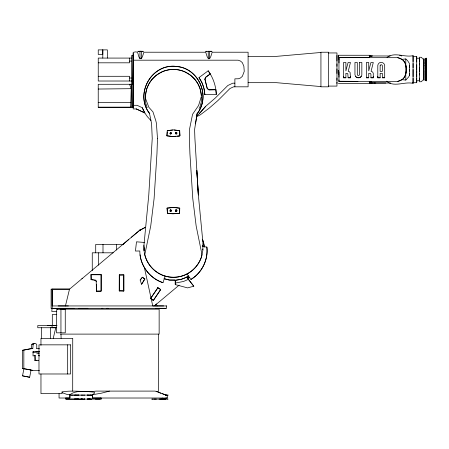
<?xml version="1.0" encoding="UTF-8"?>
<svg xmlns="http://www.w3.org/2000/svg" width="449" height="449" viewBox="0 0 449 449"><rect width="100%" height="100%" fill="white"/><g stroke="black" fill="none" stroke-linecap="round" stroke-linejoin="round"><path stroke-width="0.67" d="M72.704 391.096L72.732 338.344L40.966 338.344L40.966 345.343M102.799 58.078L102.799 49.884L102.799 54.413L98.247 54.441L98.247 49.884L107.35 49.884L107.35 58.078M133.196 83.357L131.389 83.357L131.389 55.682L133.033 55.682L133.201 59.139L133.016 107.216L133.196 52.365C139.88 50.271 136.878 55.12 139.976 58.651L141.283 58.712L142.462 56.641L143.888 52.219L205.726 52.219L207.146 56.641L208.342 58.752L209.655 58.617L210.749 56.641L212.169 52.219L248.101 52.219L248.101 86.82L233.609 86.82L229.95 88.526L217.877 100.598L209.183 108.153L200.389 114.781L196.331 116.847L205.715 106.306L215.391 97.933L227.828 85.495L232.801 83.177L234.878 83.177M336.958 55.407L336.958 60.997M336.958 80.349L336.958 77.997M336.958 73.445L336.958 68.899M336.958 66.295L336.958 63.865M338.961 59.307L338.417 57.657L338.417 55.468M338.961 77.177L338.961 71.846M338.961 62.944L338.961 57.68L397.78 57.68L402.444 59.61L404.274 61.766A14.901 14.722 -90 0 1 404.274 77.267L402.444 79.422L397.78 81.353L338.961 81.353L338.961 79.961M343.536 77.756L343.536 62.478L345.904 62.495L345.882 70.891L348.098 62.478L350.445 62.478L348.228 71.34L349.277 71.655L350.136 72.536L350.445 77.778L348.098 77.778L347.795 73.642L345.882 73.327L345.898 77.778L343.536 77.756L345.898 77.778M343.552 77.778L343.552 76.386M359.503 62.478L359.497 74.657L358.914 75.477L357.802 75.376L357.303 74.657L357.303 62.478L354.957 62.478L354.957 74.775C355.238 78.592 361.164 78.872 361.838 75.09L361.849 62.478L359.52 62.495M366.395 77.772L366.378 62.478L368.741 62.495L368.719 70.891L370.936 62.478L373.287 62.478L371.093 71.273L372.552 71.992L373.254 73.187L373.282 77.772L370.936 77.772L370.919 74.259L370.425 73.389L368.719 73.327L368.736 77.772L366.373 77.756L368.736 77.772M377.794 77.756L377.8 65.447L378.165 64.19L379.259 62.911C381.381 61.541 384.462 62.905 384.686 65.459L384.703 77.772L382.357 77.772L382.34 73.327L380.14 73.327L380.157 77.772L377.794 77.756L380.157 77.772M377.811 77.772L377.811 76.403M401.501 79.591L405.789 80.079L405.795 58.942L401.507 59.425M405.789 80.079L408.646 76.947L409.432 75.505L409.432 73.619M409.432 71.15L409.432 69.511M409.432 67.866L409.432 65.397M386.477 81.185C394.155 87.678 404.403 81.336 413.074 83.346L413.074 82.229M413.074 76.605L413.074 63.511M413.074 69.511L413.074 83.346M413.074 67.681L413.074 56.299L416.717 56.378M416.717 81.875L416.717 80.943M416.717 56.316L416.717 60.362M416.717 82.638L416.717 82.307M416.717 79.86L416.717 82.706L413.074 82.723L413.074 78.345M416.717 79.35L416.717 77.98M416.717 76.762L416.717 74.467M416.717 73.238L416.717 71.29M416.717 70.201L416.717 64.796M416.717 61.962L416.717 59.29M416.717 61.193L416.717 80.809L419.54 80.697M419.54 66.996L419.54 71.279M419.54 61.524L419.534 58.224L416.717 58.213M419.54 80.792L419.54 80.416M419.54 79.439L419.54 78.087M419.54 74.983L419.54 73.238M419.54 65.049L419.54 62.972M423.508 71.559L423.514 69.634M423.632 78.485L423.637 67.401M425.186 67.316L425.186 58.258L425.186 58.746M425.124 66.615L425.13 59.032L425.181 59.431M425.186 80.276L425.186 80.708L425.181 67.462M425.315 74.742L425.315 73.933M96.501 291.109L101.092 291.193L101.132 274.614L91.024 274.62L91.153 279.676L96.193 280.502L96.434 291.21L101.16 291.092L101.132 274.614M119.232 290.705L123.761 291.087L123.806 274.777L119.311 275.125L119.232 290.705L119.311 290.997L123.84 290.789L123.806 274.777M423.508 76.448L423.514 75.673M423.637 74.472L423.727 59.044M423.632 66.373L423.637 64.42M423.632 62.664L423.632 58.763M36.97 360.328L34.786 360.328L34.803 356.141L35.145 355.462L33.002 355.962L33.108 351.337L39.563 351.348M423.508 60.974L423.508 59.925M423.632 79.03L423.632 80.102M425.181 79.574L425.181 80.029L425.181 79.237M425.147 79.793L425.136 67.434M425.315 60.031L425.321 59.565M423.502 66.166L423.508 65.29M423.676 59.476L423.643 58.993L423.699 59.874M369.909 55.968L369.516 55.973L369.476 55.278L338.417 55.261L338.417 55.575M423.676 75.331L423.643 80.023L423.699 67.406M425.119 59.88L425.13 59.032M425.31 79.462L425.321 78.996M91.153 279.676L91.024 274.62M141.283 58.712L141.413 51.315L142.849 51.309M423.699 66.604L423.699 62.046M425.124 63.809L425.124 62.052M338.417 83.666L369.46 83.654L369.521 83.003L390.692 83.026M338.417 57.657L369.37 57.68L369.476 55.278M133.016 107.216L133.196 84.272L98.23 84.3L98.23 107.244L130.631 107.244L131.372 84.3M208.179 70.807A42.868 42.868 0 0 1 216.278 94.329L215.89 89.71L209.015 89.856L207.247 88.532L204.907 79.114L205.631 77.34L210.227 73.917L208.179 70.807L198.98 77.61L202.028 82.869L204.003 88.61L204.839 94.632A31.43 31.43 0 0 0 200.933 80.697L198.98 77.61M56.827 311.657L51.798 311.483L52.062 308.3M57.506 309.821L57.219 308.311L166.5 308.311L166.5 305.943L52.179 305.943L52.163 289.122L69.578 289.122L140.756 229.417L131.478 237.184M167.252 131.888L166.927 135.845L167.247 130.637L172.758 130.025M425.119 61.496L425.124 60.233M423.699 60.233L423.699 61.491M179.448 213.23L179.735 208.145L173.477 207.472L167.034 208.134L167.471 213.236L173.213 213.808L179.628 213.32L179.735 208.145M175.262 284.587L175.262 280.238L181.205 279.312L186.705 277.156L193.788 286.221L187.575 287.888L175.262 284.587L175.262 280.238L168.947 279.952L164.059 278.655M23.797 368.792L22.45 368.522L22.45 350.31L31.419 348.486L31.761 344.478L32.743 343.479L35.679 343.479L36.751 344.574L36.751 348.486M22.45 350.31L32.805 348.486L33.153 344.478L34.135 343.479M423.676 79.793L423.699 79.524M144.039 250.379L143.921 245.429L148.771 195.085L152.233 138.466L151.588 123.683L149.416 113.002M202.718 249.01L202.869 250.256L201.203 257.765A29.499 29.499 0 0 1 144.073 250.581L144.331 247.882M369.521 83.003L369.493 83.514M425.091 65.908L425.141 65.503M425.091 63.197L425.141 62.86M369.387 57.118L369.37 57.68M197.004 114.304L194.597 129.503L194.905 138.466L198.329 194.804L202.881 242.073L202.909 249.953M177.024 133.039L176.143 134.15L175.385 133.106L175.694 132.567L176.227 132.444L175.385 133.106L175.436 133.549L176.283 134.049L177.024 133.039L175.694 132.567L175.436 133.549M195.489 123.885L197.1 113.995M29.645 377.267L31.06 370.077L28.624 369.505L23.954 368.696L22.512 375.835L29.645 377.267L22.512 375.835M170.272 209.952L171.406 210.143L171.142 211.333L170.014 211.142L170.367 209.885L171.524 210.306L171.041 211.406L169.89 210.979L170.367 209.885M65.425 305.943L69.516 289.145M133.201 55.901L133.033 83.357L133.196 53.493M40.966 374.045L40.966 393.65L62.029 393.65L62.029 391.955C73.339 389.855 84.816 392.533 96.193 391.096L155.169 391.096L167.286 395.507L167.286 398.016L100.52 398.016L100.239 399.11L95.362 399.11M53.246 338.344L55.76 327.731M31.06 370.077L30.549 370.071M123.761 291.087L123.84 290.789M157.863 287.837L150.567 298.523L153.289 300.533L160.691 289.577L157.857 287.725L160.691 289.577M144.426 242.449L136.49 241.82L135.441 251.03L139.807 250.997C139.813 265.106 149.528 278.402 162.987 282.668L165.137 276.096M204.929 79.209L205.552 77.413L210.227 73.917M338.793 58.061L338.961 57.68L338.961 81.353M197.173 113.822C210.592 96.636 199.44 69.14 177.652 66.632C152.34 62.187 134.066 93.482 149.562 113.625M141.553 284.273L144.87 278.986L142.288 277.269L140.161 280.024L141.553 284.273L144.87 278.986M153.289 300.533L160.596 289.656M157.857 287.725L150.567 298.523L153.339 300.353M199.042 108.512L199.827 107.434L201.506 101.238L201.371 97.265M170.766 132.371L169.879 133.23L170.603 134.099L171.529 133.325L170.766 132.371L171.524 133.173L170.811 134.128L169.896 133.342M167.095 135.817L171.933 136.485L178.999 136.142L179.875 134.997L179.718 130.659L174.111 130.025M140.161 280.024L142.513 277.168L144.662 279.07M199.53 113.417L205.715 106.306M196.763 114.046C211.417 96.513 198.492 67.283 175.553 66.362C151.004 63.994 134.414 94.43 149.798 113.732M361.316 76.364C359.946 78.384 356.82 78.334 355.479 76.313M122.886 244.402L128.762 239.463M179.123 285.16L154.293 305.977L152.755 305.943L144.331 267.357M81.898 278.784L82.532 278.251M154.782 305.573L156.729 303.951M62.029 391.955L62.355 392.735L67.372 394.57L69.864 394.705C76.762 389.681 86.635 391.573 94.486 392.207L94.531 393.268L92.275 394.766L92.472 398.027L101.356 398.016L101.44 399.11L65.88 399.11L65.835 398.01M188.827 275.939L186.475 277.19M186.952 274.013L190.904 279.446C201.876 272.88 208.381 259.763 206.871 247.057L202.415 246.507M190.904 279.446C201.887 272.902 208.342 259.752 206.871 247.057M188.462 276.023L186.705 277.156L193.788 286.221M387.049 57.377C394.817 51.59 404.521 57.702 413.074 55.665L413.074 56.305M141.087 229.562L139.347 230.562L145.51 227.256M140.621 229.804L139.695 230.292L145.611 227.216M187.519 278.296L189.837 277.173M188.417 279.345L183.579 281.439L175.385 283.083M178.999 136.142L179.897 135.778L179.875 134.997M186.778 277.252L181.48 279.295L175.306 280.378M92.472 398.027L100.52 398.016M109.517 391.096L101.356 393.201L92.275 394.766M422.565 80.096L421.605 81.69L419.54 81.802L419.54 57.219L421.605 57.332L422.565 58.92M167.247 130.637L173.437 129.884L179.718 130.659M176.047 136.238L173.477 136.547L166.927 135.845M177.327 136.086L179.897 135.778L179.561 130.569M167.034 208.134L173.791 207.404L179.578 208.173M320.934 52.471L276.432 56.361L248.101 56.361M32.828 352.459L39.299 351.999M369.342 56.052L372.608 55.968M36.756 353.722L39.226 353.576M179.628 213.32L171.9 213.752L167.37 213.202L167.191 208.184M130.738 84.3L131.372 84.272L131.372 107.216L130.631 107.244M81.162 399.11L82.47 399.11M91.113 274.743L101.109 274.777M174.964 279.957L169.599 280.131L164.177 278.711M204.806 94.632L216.3 94.329M36.015 351.752L39.215 351.679M207.253 88.453L208.897 89.845L215.89 89.71M165.743 398.016L167.286 398.016M154.86 305.971L157.111 305.937M98.23 89.037L131.237 88.678L129.548 84.3M69.578 289.122L51.107 289.122L51.107 308.311L74.006 308.317M78.766 395.103L77.582 395.103M165.204 399.11L163.043 399.105M141.486 51.309L139.841 51.309M52.112 327.731L55.423 327.731M34.786 360.328L38.693 360.328M165.995 308.311L155.461 308.311M76.044 395.103L74.506 395.103L76.633 395.103M137.574 51.309L143.641 51.309M141.16 51.309L139.948 51.309L139.976 58.651M206.692 51.309L205.754 51.309L212.023 51.309L208.145 51.304L209.06 51.309M166.192 305.943L166.5 305.943M80.988 395.103L83.34 395.103M74.399 399.11L77.997 399.11M87.925 399.11L91.372 399.11M87.381 399.11L87.808 399.11M161.371 399.11L167.617 399.11M167.528 399.11L168.1 399.11M328.399 52.948L336.958 52.948L336.958 86.09L328.399 86.09M131.478 58.084L98.247 58.078L98.247 81.022L132.107 81.016M133.196 60.188L238.138 60.194L240.417 61.019L242.303 62.602L243.852 66.216L244.256 71.346L242.353 76.336L240.417 78.019L238.498 78.76L234.878 78.85L234.878 86.82M129.57 61.086L131.389 61.086M98.247 62.815L129.57 62.815L129.57 58.078M98.247 76.291L129.57 76.291L129.57 81.022M348.082 77.756L350.428 77.756M370.919 77.756L373.265 77.756M382.34 77.756L384.686 77.756M129.57 78.019L131.389 78.019M371.289 81.353L369.286 81.353L369.46 83.654M248.101 82.678L276.432 82.678L320.934 86.573M369.201 83.003L375.785 83.009M133.196 107.216L98.23 107.244M136.294 108.944L133.196 108.944L133.196 105.302L137.102 105.302L142.271 107.715L144.915 112.98L136.294 108.944L144.505 112.772M123.761 244.436L95.716 244.436L95.716 252.809M113.21 252.809L92.258 252.809L92.258 270.685M58.213 305.943L68.411 305.943M101.558 308.311L102.877 308.311M106.834 308.311L108.153 308.306M78.889 308.311L87.886 308.311M65.262 309.518L56.54 309.518L56.54 332.827L65.262 332.827L65.262 309.518L63.247 309.159L62.085 309.518L61.019 309.159L60.469 309.518L60.267 309.159L159.142 309.159L159.142 334.107L60.267 334.107M56.748 314.524L52.309 314.524L52.309 325.542M56.748 325.542L37.778 325.542L37.778 327.731L56.557 327.731M47.543 325.542L52.539 325.553M31.761 344.478L33.153 344.478M31.419 348.486L32.805 348.486M36.695 348.486L39.417 348.486M22.45 368.522L32.805 370.341M31.419 370.341L39.428 370.341M156.185 391.466L158.418 391.466L158.418 334.107M88.245 395.103L87.336 395.103L91.832 395.103M76.521 395.103L79.03 395.103M90.036 395.103L91.293 395.103M84.272 399.11L84.681 399.11L80.983 399.11L82.841 399.11M89.02 399.11L91.781 399.11M156.392 399.11L151.874 399.11L152.638 399.11M153.721 399.11L165.939 399.11M138.415 51.309L141.429 51.309L139.779 51.309M369.173 55.968L390.164 55.985M375.549 83.014L385.899 83.02M373.697 83.014L374.82 83.014M163.632 305.943L157.004 305.937M53.072 325.542L57.051 325.547M71.071 395.103L73.49 395.103M83.957 395.103L84.721 395.103M159.058 399.11L162.74 399.116M74.506 399.11L77.582 399.11M78.345 399.11L78.856 399.11L77.716 399.11M89.985 399.11L87.353 399.11L90.17 399.11M160.691 399.11L161.056 399.11M84.086 399.11L84.681 399.11M372.53 83.014L369.28 82.925M98.23 102.512L130.9 102.591M81.808 399.11L65.88 399.11L65.874 398.016L69.892 398.01L69.926 395.103L92.477 395.103L92.511 398.016M338.933 81.252L357.92 81.353M52.09 325.542L52.073 327.731M51.882 308.39L57.539 308.586M119.311 290.997L119.294 274.839L123.121 275.018M165.518 395.21L168.156 395.103L166.686 395.283L162.364 393.717M91.024 279.587L93.459 279.772M39.389 355.266L38.255 355.165L39.276 355.995M399.604 55.221L400.923 55.665M166.169 395.098L166.686 395.283L164.424 394.463M371.525 56.321L370.548 55.968L371.458 56.316M160.967 393.206L158.211 392.207L158.66 392.37M162.987 282.668C150.825 278.767 141.525 267.481 140.054 254.796M95.688 280.288L94.672 279.867L96.361 281.517M401.153 55.749L401.754 56.002M405.795 58.942L407.535 60.581L409.432 63.517L409.432 75.505M150.937 120.557L147.362 116.667L144.443 112.407L142.271 107.715M33.108 351.337L33.456 351.814M147.171 107.547L145.358 102.063L145.42 96.305L146.329 90.294A28.04 28.04 0 0 1 201.259 93.953L201.326 95.94M204.907 79.114L207.247 88.532M204.25 246.989L203.784 243.717A28.714 26.339 58.6 0 0 202.409 239.244M162.684 398.022L162.83 399.11M202.729 245.21L202.914 246.568M423.682 65.498L423.727 65.908M198.346 194.956L196.808 170.367L198.329 194.804M119.294 274.839L119.311 275.125M35.145 355.462L35.443 360.328M143.921 245.429L144.073 250.581M60.997 334.107L61.098 338.344M425.119 70.493L425.147 78.755M208.201 51.309L208.342 58.752M209.56 51.315L209.655 58.617M425.315 61.575L425.321 62.243M96.383 284.284L96.434 291.21M69.864 394.705L69.892 398.01L59.055 398.016L59.055 393.65M425.315 64.269L425.315 65.083M423.502 72.861L423.508 73.737M419.534 58.224L419.54 58.651M425.315 76.768L425.321 77.43M425.181 64.561L425.186 69.511M413.074 55.665L413.074 61.58M413.074 82.425L413.074 82.723M336.958 83.52L336.958 82.178M425.315 70.723L425.321 71.61M425.315 67.384L425.315 68.287M423.508 78.025L423.508 78.592M373.282 76.532L373.282 77.772M350.445 76.538L350.445 77.778M52.163 289.122L52.191 308.311M426.55 58.218L426.55 80.798M426.46 58.129L426.46 80.887M416.717 57.45L416.717 59.335M338.417 55.261L338.417 57.079M116.476 244.436L116.476 250.02M103.001 244.436L103.001 252.809M98.634 252.809L98.634 265.185M67.676 344.843L67.676 373.983M60.946 309.518L60.946 332.827M50.524 327.731L50.524 338.344M41.42 327.731L41.42 338.344M23.842 350.31L23.842 368.522M397.78 57.68A9.401 9.401 0 0 1 405.98 65.88A15.799 15.799 0 0 1 404.049 77.817A9.401 9.401 0 0 1 397.78 81.353M189.54 277.359A31.155 30.902 0.1 0 1 187.727 278.369M202.533 239.614A31.565 31.318 8.8 0 1 204.346 246.928M338.417 70.667L338.428 74.601L338.417 70.667M380.146 65.571L380.14 71.335L382.34 71.335L382.34 65.571L381.74 64.779L380.634 64.847L380.146 65.571M157.481 138.5L156.959 153.67L154.097 198.604L150.735 225.937L144.774 254.746C147.25 264.394 154.624 272.571 164.087 275.77A28.293 27.058 0 0 0 182.794 275.77C192.178 272.594 199.519 264.528 202.05 254.981L196.146 225.937L192.778 198.604L189.921 153.67L189.399 138.5L189.467 129.503L192.554 114.304L198.565 105.549L201.449 96.176L200.114 88.812L198.177 84.26L195.388 80.017L190.713 75.381L185.173 72.003A27.585 27.08 0 0 0 161.702 72.003L156.162 75.381L151.493 80.017L148.703 84.26L146.767 88.812L145.723 93.201L145.364 98.095L148.832 107.244L152.98 111.93L155.848 120.82L156.409 123.267L157.481 138.5M175.452 210.284L175.379 210.968L175.812 211.372L176.889 211.002L176.536 209.913L175.452 210.284L175.812 211.372L176.889 211.002L176.536 209.913L175.452 210.284M175.8 209.919L175.379 210.968L176.536 211.367L176.962 210.317L175.8 209.919M328.399 52.219L320.934 52.241L320.934 86.82L328.399 86.82L328.399 52.219M70.521 344.843L38.979 344.843L38.979 373.983L70.521 373.983L70.521 344.843"/></g></svg>
